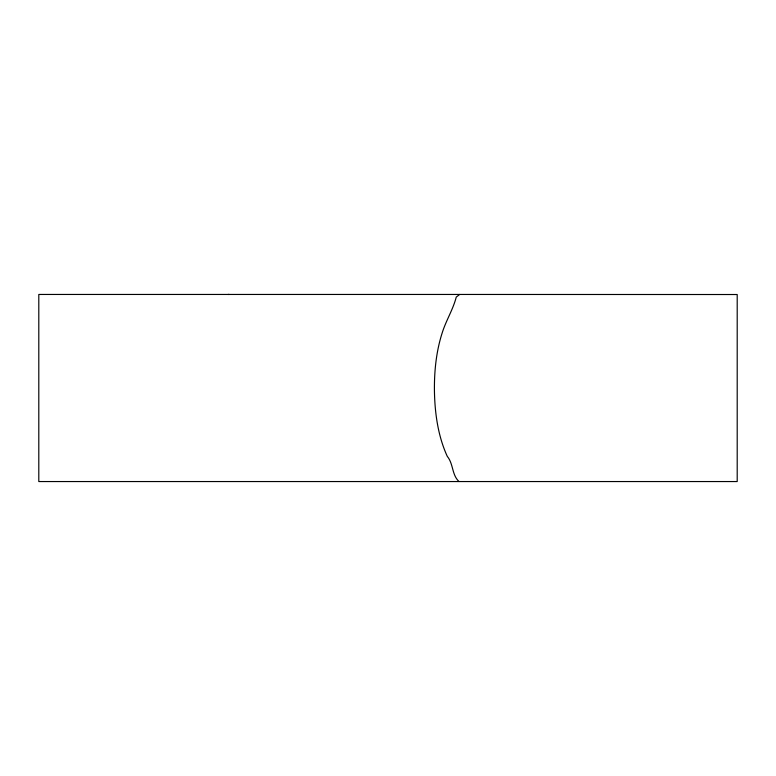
<?xml version="1.0" encoding="UTF-8"?>
<svg xmlns="http://www.w3.org/2000/svg" width="776" height="776" viewBox="0 0 776 776"><rect width="100%" height="100%" fill="white"/><g stroke="black" fill="none" stroke-linecap="round" stroke-linejoin="round"><path stroke-width="1.16" d="M459.683 294.453L38.8 294.453L38.8 481.547L737.2 481.547L737.2 294.521L459.683 294.453L456.259 297.072C452.951 309.896 445.89 320.692 442.039 333.37C436.151 351.887 434.191 371.626 434.434 390.997C434.832 413.23 437.984 436.025 447.277 456.346C453.475 463.767 451.797 474.98 459.004 481.547M228.028 294.453L229.192 294.453"/></g></svg>
